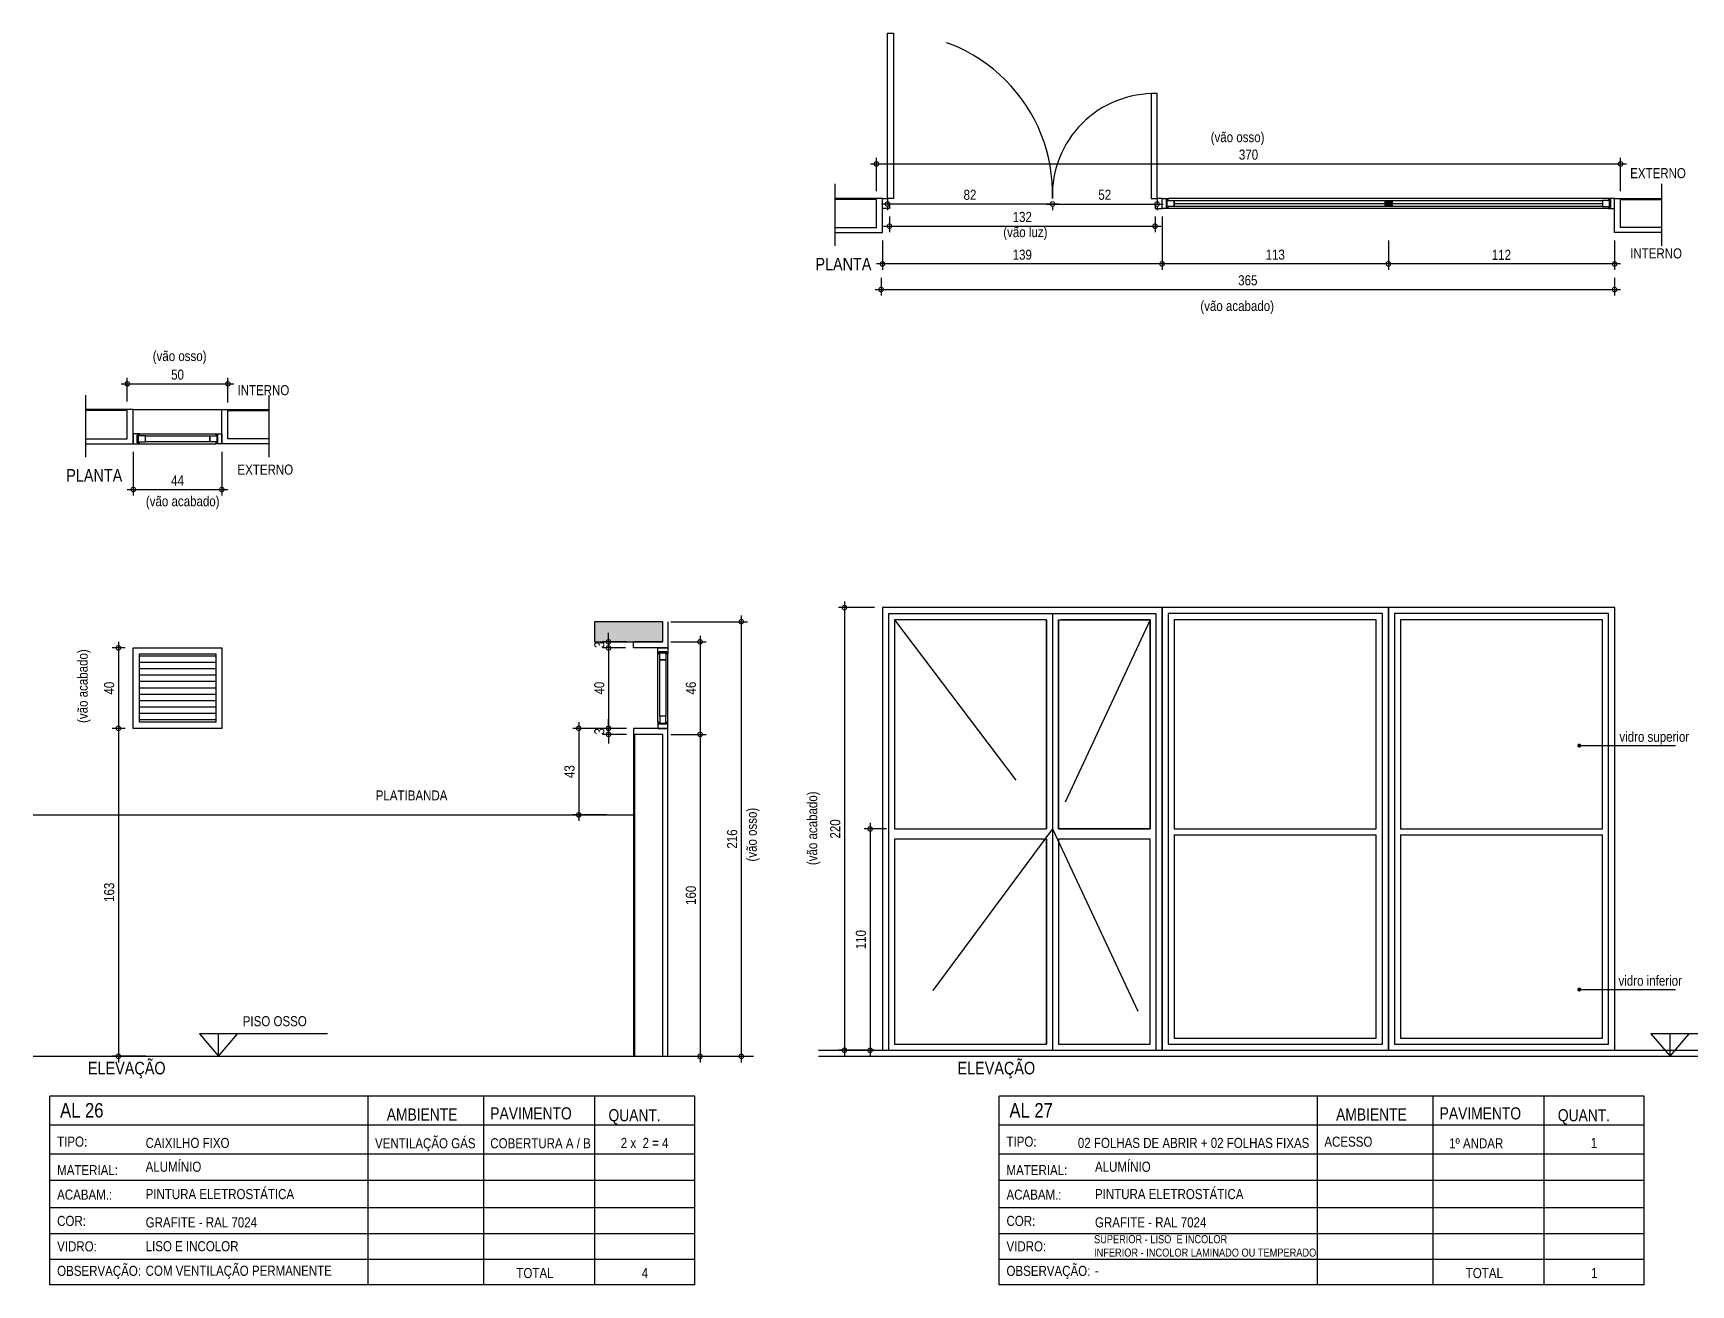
# Model space of a CAD drawing. Header units: metres. Extents: x -0.2 to 51.6, y -20.8 to 5.5.
# Drawn here: x 9.01 to 17.25, y -13.7 to -7.48 of the extents above; entities that cross this region are included whole.
import ezdxf

# ---------------------------------------------------------------- set-up
doc = ezdxf.new("R2010")
doc.units = ezdxf.units.M
doc.linetypes.add('DASHEDX2', pattern=[1.5, 1, -0.5])
for name, color, linetype in [('ARQ-ALV ACAB', 4, 'Continuous'), ('ARQ-ALV OSSO', 5, 'Continuous'), ('ARQ-AUX', 7, 'Continuous'), ('ARQ-AUX1', 1, 'Continuous'), ('ARQ-AUX2', 2, 'Continuous'), ('ARQ-CAX', 1, 'Continuous'), ('ARQ-CAX @ 1', 1, 'Continuous'), ('ARQ-DIM', 2, 'Continuous'), ('ARQ-ENCH', 1, 'Continuous'), ('ARQ-PRJ', 7, 'DASHEDX2'), ('ARQ-SIM', 1, 'Continuous'), ('ARQ-TXT', 2, 'Continuous'), ('ARQ-TXT01', 2, 'Continuous'), ('ES-CORTE', 2, 'Continuous')]:
    doc.layers.add(name, color=color, linetype=linetype)
doc.styles.add('Adesa', font='ARIALN.TTF')
doc.styles.add('ROMANS', font='romans', dxfattribs={"height": 0.2})
doc.dimstyles.new('1-25ARQ', dxfattribs={"dimscale": 0.25, "dimtxt": 0.2, "dimasz": 0.08, "dimexe": 0.16, "dimexo": 0.1, "dimgap": 0.1, "dimtad": 1, "dimzin": 4, "dimdsep": 46, "dimtxsty": 'ROMANS', "dimblk": 'DOT', "dimcen": 0.1, "dimclrd": 1, "dimclre": 1, "dimclrt": 3, "dimadec": 0, "dimazin": 0, "dimtfac": 1, "dimtix": 1, "dimtmove": 2, "dimatfit": 3, "dimldrblk": 'DOT', "dimfxl": 1, "dimtolj": 1, "dimtzin": 4, "dimlwd": -1, "dimlwe": -1, "dimarcsym": 0})
doc.dimstyles.new('ADESA 1-0025', dxfattribs={"dimtxt": 0.05, "dimasz": 0.045, "dimexe": 0.03, "dimexo": 0.04, "dimgap": 0.02, "dimtad": 1, "dimtoh": 1, "dimdec": 0, "dimlfac": 100, "dimzin": 4, "dimtxsty": 'Adesa', "dimblk": 'DOTSMALL', "dimcen": 1, "dimdle": 0.03, "dimclrd": 1, "dimclre": 1, "dimclrt": 256, "dimazin": 1, "dimtm": 1e-09, "dimtfac": 1, "dimtdec": 0, "dimtix": 1, "dimtmove": 2, "dimatfit": 0, "dimldrblk": 'DOTSMALL', "dimfxl": 0.8, "dimtvp": 2, "dimtolj": 1, "dimtzin": 0, "dimarcsym": 0})

# ---------------------------------------------------------------- blocks, each defined once
blk = doc.blocks.new('_DotSmall')
at = {"color": 0, "linetype": 'ByBlock', "const_width": 0.5}
blk.add_lwpolyline([(-0.0625, 0, 1), (0.0625, 0, 1)], format="xyb", close=True, dxfattribs=at)
blk = doc.blocks.new('*D429')
at = {"layer": 'ARQ-DIM', "color": 1, "lineweight": -2, "transparency": 16777216}
for p, q in [((13.255, -11.4337), (13.1436, -11.4337)), ((13.1736, -11.4037), (13.1736, -12.5636)), ((13.195, -12.5336), (13.1436, -12.5336))]:
    blk.add_line(p, q, dxfattribs=at)
at = {"layer": 'Defpoints', "color": 0, "transparency": 16777216}
for p in [(13.295, -11.4337), (13.1736, -12.5336), (13.235, -12.5336)]:
    blk.add_point(p, dxfattribs=at)
at = {"layer": 'ARQ-DIM', "color": 1, "lineweight": -2, "transparency": 16777216, "xscale": 0.045, "yscale": 0.045, "zscale": 0.045}
for p, rotation in [((13.1736, -11.4337), 90), ((13.1736, -12.5336), 270)]:
    blk.add_blockref('_DotSmall', p, dxfattribs=dict(at, rotation=rotation))
at = {"layer": 'ARQ-DIM', "transparency": 16777216, "insert": (13.1281, -11.9837), "char_height": 0.05, "attachment_point": 5, "rotation": 90, "style": 'Adesa'}
blk.add_mtext('\\A1;110', dxfattribs=at)
blk = doc.blocks.new('*D430')
at = {"layer": 'ARQ-DIM', "color": 1, "lineweight": -2, "transparency": 16777216}
for p, q in [((13.195, -10.3336), (13.016, -10.3336)), ((13.046, -10.3036), (13.046, -12.5636)), ((13.195, -12.5336), (13.016, -12.5336))]:
    blk.add_line(p, q, dxfattribs=at)
at = {"layer": 'Defpoints', "color": 0, "transparency": 16777216}
for p in [(13.235, -10.3336), (13.046, -12.5336), (13.235, -12.5336)]:
    blk.add_point(p, dxfattribs=at)
at = {"layer": 'ARQ-DIM', "color": 1, "lineweight": -2, "transparency": 16777216, "xscale": 0.045, "yscale": 0.045, "zscale": 0.045}
for p, rotation in [((13.046, -10.3336), 90), ((13.046, -12.5336), 270)]:
    blk.add_blockref('_DotSmall', p, dxfattribs=dict(at, rotation=rotation))
at = {"layer": 'ARQ-DIM', "transparency": 16777216, "insert": (13.0005, -11.4336), "char_height": 0.05, "attachment_point": 5, "rotation": 90, "style": 'Adesa'}
blk.add_mtext('\\A1;220', dxfattribs=at)
blk = doc.blocks.new('_Dot')
at = {"color": 0, "linetype": 'ByBlock', "lineweight": -2}
blk.add_line((-0.5, 0), (-1, 0), dxfattribs=at)
at = {"color": 0, "linetype": 'ByBlock', "const_width": 0.5}
blk.add_lwpolyline([(-0.25, 0, 1), (0.25, 0, 1)], format="xyb", close=True, dxfattribs=at)
blk = doc.blocks.new('*D437')
at = {"layer": 'ARQ-DIM', "color": 1, "lineweight": -2, "transparency": 16777216}
for p, q in [((15.75, -8.5095), (15.75, -8.6554)), ((16.8742, -8.5095), (16.8742, -8.6554)), ((16.9042, -8.6254), (15.72, -8.6254))]:
    blk.add_line(p, q, dxfattribs=at)
at = {"layer": 'Defpoints', "color": 0, "transparency": 16777216}
for p in [(15.75, -8.4695), (16.8742, -8.4695), (15.75, -8.6254)]:
    blk.add_point(p, dxfattribs=at)
at = {"layer": 'ARQ-DIM', "color": 1, "lineweight": -2, "transparency": 16777216, "xscale": 0.045, "yscale": 0.045, "zscale": 0.045, "rotation": 180}
blk.add_blockref('_DotSmall', (15.75, -8.6254), dxfattribs=at)
at = {"layer": 'ARQ-DIM', "color": 1, "lineweight": -2, "transparency": 16777216, "xscale": 0.045, "yscale": 0.045, "zscale": 0.045}
blk.add_blockref('_DotSmall', (16.8742, -8.6254), dxfattribs=at)
at = {"layer": 'ARQ-DIM', "transparency": 16777216, "insert": (16.3121, -8.5803), "char_height": 0.05, "attachment_point": 5, "style": 'Adesa'}
blk.add_mtext('\\A1;112', dxfattribs=at)
blk = doc.blocks.new('*D438')
at = {"layer": 'ARQ-DIM', "color": 1, "lineweight": -2, "transparency": 16777216}
for p, q in [((14.625, -8.3895), (14.625, -8.6554)), ((15.75, -8.5095), (15.75, -8.6554)), ((15.78, -8.6254), (14.595, -8.6254))]:
    blk.add_line(p, q, dxfattribs=at)
at = {"layer": 'Defpoints', "color": 0, "transparency": 16777216}
for p in [(14.625, -8.3495), (15.75, -8.4695), (14.625, -8.6254)]:
    blk.add_point(p, dxfattribs=at)
at = {"layer": 'ARQ-DIM', "color": 1, "lineweight": -2, "transparency": 16777216, "xscale": 0.045, "yscale": 0.045, "zscale": 0.045, "rotation": 180}
blk.add_blockref('_DotSmall', (14.625, -8.6254), dxfattribs=at)
at = {"layer": 'ARQ-DIM', "color": 1, "lineweight": -2, "transparency": 16777216, "xscale": 0.045, "yscale": 0.045, "zscale": 0.045}
blk.add_blockref('_DotSmall', (15.75, -8.6254), dxfattribs=at)
at = {"layer": 'ARQ-DIM', "transparency": 16777216, "insert": (15.1875, -8.5798), "char_height": 0.05, "attachment_point": 5, "style": 'Adesa'}
blk.add_mtext('\\A1;113', dxfattribs=at)
blk = doc.blocks.new('*D439')
at = {"layer": 'ARQ-DIM', "color": 1, "lineweight": -2, "transparency": 16777216}
for p, q in [((14.625, -8.3895), (14.625, -8.6554)), ((13.235, -8.5095), (13.235, -8.6554)), ((14.655, -8.6254), (13.205, -8.6254))]:
    blk.add_line(p, q, dxfattribs=at)
at = {"layer": 'Defpoints', "color": 0, "transparency": 16777216}
for p in [(14.625, -8.3495), (13.235, -8.4695), (13.235, -8.6254)]:
    blk.add_point(p, dxfattribs=at)
at = {"layer": 'ARQ-DIM', "color": 1, "lineweight": -2, "transparency": 16777216, "xscale": 0.045, "yscale": 0.045, "zscale": 0.045, "rotation": 180}
blk.add_blockref('_DotSmall', (13.235, -8.6254), dxfattribs=at)
at = {"layer": 'ARQ-DIM', "color": 1, "lineweight": -2, "transparency": 16777216, "xscale": 0.045, "yscale": 0.045, "zscale": 0.045}
blk.add_blockref('_DotSmall', (14.625, -8.6254), dxfattribs=at)
at = {"layer": 'ARQ-DIM', "transparency": 16777216, "insert": (13.93, -8.5798), "char_height": 0.05, "attachment_point": 5, "style": 'Adesa'}
blk.add_mtext('\\A1;139', dxfattribs=at)
blk = doc.blocks.new('*D440')
at = {"layer": 'ARQ-DIM', "color": 1, "lineweight": -2, "transparency": 16777216}
for p, q in [((13.2283, -8.6954), (13.2283, -8.7828)), ((16.8742, -8.6954), (16.8742, -8.7828)), ((13.1983, -8.7528), (16.9042, -8.7528))]:
    blk.add_line(p, q, dxfattribs=at)
at = {"layer": 'Defpoints', "color": 0, "transparency": 16777216}
for p in [(13.2283, -8.6554), (16.8742, -8.6554), (16.8742, -8.7528)]:
    blk.add_point(p, dxfattribs=at)
at = {"layer": 'ARQ-DIM', "color": 1, "lineweight": -2, "transparency": 16777216, "xscale": 0.045, "yscale": 0.045, "zscale": 0.045, "rotation": 180}
blk.add_blockref('_DotSmall', (13.2283, -8.7528), dxfattribs=at)
at = {"layer": 'ARQ-DIM', "color": 1, "lineweight": -2, "transparency": 16777216, "xscale": 0.045, "yscale": 0.045, "zscale": 0.045}
blk.add_blockref('_DotSmall', (16.8742, -8.7528), dxfattribs=at)
at = {"layer": 'ARQ-DIM', "transparency": 16777216, "insert": (15.0512, -8.7072), "char_height": 0.05, "attachment_point": 5, "style": 'Adesa'}
blk.add_mtext('\\A1;365', dxfattribs=at)
blk = doc.blocks.new('*D441')
at = {"layer": 'ARQ-DIM', "color": 1, "lineweight": -2, "transparency": 16777216}
for p, q in [((13.27, -8.3895), (13.27, -8.4678)), ((14.59, -8.3895), (14.59, -8.4678)), ((13.24, -8.4378), (14.62, -8.4378))]:
    blk.add_line(p, q, dxfattribs=at)
at = {"layer": 'Defpoints', "color": 0, "transparency": 16777216}
for p in [(13.27, -8.3495), (14.59, -8.3495), (14.59, -8.4378)]:
    blk.add_point(p, dxfattribs=at)
at = {"layer": 'ARQ-DIM', "color": 1, "lineweight": -2, "transparency": 16777216, "xscale": 0.045, "yscale": 0.045, "zscale": 0.045, "rotation": 180}
blk.add_blockref('_DotSmall', (13.27, -8.4378), dxfattribs=at)
at = {"layer": 'ARQ-DIM', "color": 1, "lineweight": -2, "transparency": 16777216, "xscale": 0.045, "yscale": 0.045, "zscale": 0.045}
blk.add_blockref('_DotSmall', (14.59, -8.4378), dxfattribs=at)
at = {"layer": 'ARQ-DIM', "transparency": 16777216, "insert": (13.93, -8.3923), "char_height": 0.05, "attachment_point": 5, "style": 'Adesa'}
blk.add_mtext('\\A1;132', dxfattribs=at)
blk = doc.blocks.new('*D442')
at = {"layer": 'ARQ-DIM', "color": 1, "lineweight": -2, "transparency": 16777216}
for p, q in [((13.175, -8.1281), (16.9342, -8.1281)), ((13.205, -8.2645), (13.205, -8.0981)), ((16.9042, -8.2645), (16.9042, -8.0981))]:
    blk.add_line(p, q, dxfattribs=at)
at = {"layer": 'Defpoints', "color": 0, "transparency": 16777216}
for p in [(16.9042, -8.1281), (13.205, -8.3045), (16.9042, -8.3045)]:
    blk.add_point(p, dxfattribs=at)
at = {"layer": 'ARQ-DIM', "color": 1, "lineweight": -2, "transparency": 16777216, "xscale": 0.045, "yscale": 0.045, "zscale": 0.045, "rotation": 180}
blk.add_blockref('_DotSmall', (13.205, -8.1281), dxfattribs=at)
at = {"layer": 'ARQ-DIM', "color": 1, "lineweight": -2, "transparency": 16777216, "xscale": 0.045, "yscale": 0.045, "zscale": 0.045}
blk.add_blockref('_DotSmall', (16.9042, -8.1281), dxfattribs=at)
at = {"layer": 'ARQ-DIM', "transparency": 16777216, "insert": (15.0546, -8.0826), "char_height": 0.05, "attachment_point": 5, "style": 'Adesa'}
blk.add_mtext('\\A1;370', dxfattribs=at)
blk = doc.blocks.new('PL P ACESSO')
for points in [[(-1.39, 0), (-1.365, 0), (-1.365, 0.03), (-1.355, 0.03), (-1.355, 0.05), (-1.39, 0.05), (-1.39, 0)], [(-1.365, 0), (-1.365, -0.5203), (-1.335, -0.5203), (-1.335, 0)], [(0, 0), (-0.025, 0), (-0.025, 0.03), (-0.035, 0.03), (-0.035, 0.05), (0, 0.05), (0, 0)], [(-0.025, 0), (-0.0249, -0.8204), (-0.0549, -0.8204), (-0.055, 0)]]:
    blk.add_lwpolyline(points, close=True)
at = {"layer": 'ARQ-PRJ'}
for centre, radius, start, end in [((-1.35, -0.0153), 0.5052, 268.29396, 1.7354), ((-0.0487, -0.0242), 0.7967, 178.2646, 271.70604)]:
    blk.add_arc(centre, radius, start, end, dxfattribs=at)
blk = doc.blocks.new('*U517')
at = {"color": 0, "linetype": 'ByBlock', "ltscale": 0.5}
for points in [[(0.02, -0.045), (0.02, -0.045), (0.02, -0.045), (0.02, -0.045), (0.02, -0.045), (0.02, -0.045), (0.02, -0.045), (0.02, -0.045), (0.02, -0.045), (0.03, -0.045), (0.03, -0.05), (0, -0.05), (0, 0), (0.03, 0), (0.03, -0.005), (0.02, -0.005), (0.02, -0.045)], [(2.2292, -0.045), (2.2292, -0.045), (2.2292, -0.045), (2.2292, -0.045), (2.2292, -0.045), (2.2292, -0.045), (2.2292, -0.045), (2.2292, -0.045), (2.2292, -0.045), (2.2192, -0.045), (2.2192, -0.05), (2.2492, -0.05), (2.2492, 0), (2.2192, 0), (2.2192, -0.005), (2.2292, -0.005), (2.2292, -0.045)], [(0.025, -0.01), (0.06, -0.01), (0.06, -0.04), (0.025, -0.04)], [(2.2242, -0.01), (2.1892, -0.01), (2.1892, -0.04), (2.2242, -0.04)]]:
    blk.add_lwpolyline(points, close=True, dxfattribs=at)
at = {"color": 8, "linetype": 'ByBlock', "ltscale": 0.5}
for points in [[(2.2192, 0), (0.03, 0)], [(2.2192, -0.05), (0.03, -0.05)]]:
    blk.add_lwpolyline(points, dxfattribs=at)
at = {"color": 7, "linetype": 'ByBlock', "ltscale": 0.5}
blk.add_lwpolyline([(2.1892, -0.01), (2.1892, -0.04), (0.06, -0.04), (0.06, -0.01)], close=True, dxfattribs=at)
blk.add_lwpolyline([(0.06, -0.025), (2.1892, -0.025)], dxfattribs=at)
blk = doc.blocks.new('*D518')
at = {"layer": 'ARQ-DIM', "color": 1, "lineweight": -2, "transparency": 16777216}
for p, q in [((14.11, -8.3277), (13.23, -8.3277)), ((13.26, -8.3395), (13.26, -8.3577)), ((14.08, -8.3395), (14.08, -8.3577))]:
    blk.add_line(p, q, dxfattribs=at)
at = {"layer": 'Defpoints', "color": 0, "transparency": 16777216}
for p in [(13.26, -8.2995), (14.08, -8.2995), (13.26, -8.3277)]:
    blk.add_point(p, dxfattribs=at)
at = {"layer": 'ARQ-DIM', "color": 1, "lineweight": -2, "transparency": 16777216, "xscale": 0.045, "yscale": 0.045, "zscale": 0.045, "rotation": 180}
blk.add_blockref('_DotSmall', (13.26, -8.3277), dxfattribs=at)
at = {"layer": 'ARQ-DIM', "color": 1, "lineweight": -2, "transparency": 16777216, "xscale": 0.045, "yscale": 0.045, "zscale": 0.045}
blk.add_blockref('_DotSmall', (14.08, -8.3277), dxfattribs=at)
at = {"layer": 'ARQ-DIM', "transparency": 16777216, "insert": (13.67, -8.2821), "char_height": 0.05, "attachment_point": 5, "style": 'Adesa'}
blk.add_mtext('\\A1;82', dxfattribs=at)
blk = doc.blocks.new('*D519')
at = {"layer": 'ARQ-DIM', "color": 1, "lineweight": -2, "transparency": 16777216}
for p, q in [((14.05, -8.3277), (14.63, -8.3277)), ((14.08, -8.3395), (14.08, -8.3577)), ((14.6, -8.3395), (14.6, -8.3577))]:
    blk.add_line(p, q, dxfattribs=at)
at = {"layer": 'Defpoints', "color": 0, "transparency": 16777216}
for p in [(14.08, -8.2995), (14.6, -8.2995), (14.6, -8.3277)]:
    blk.add_point(p, dxfattribs=at)
at = {"layer": 'ARQ-DIM', "color": 1, "lineweight": -2, "transparency": 16777216, "xscale": 0.045, "yscale": 0.045, "zscale": 0.045, "rotation": 180}
blk.add_blockref('_DotSmall', (14.08, -8.3277), dxfattribs=at)
at = {"layer": 'ARQ-DIM', "color": 1, "lineweight": -2, "transparency": 16777216, "xscale": 0.045, "yscale": 0.045, "zscale": 0.045}
blk.add_blockref('_DotSmall', (14.6, -8.3277), dxfattribs=at)
at = {"layer": 'ARQ-DIM', "transparency": 16777216, "insert": (14.34, -8.2821), "char_height": 0.05, "attachment_point": 5, "style": 'Adesa'}
blk.add_mtext('\\A1;52', dxfattribs=at)
blk = doc.blocks.new('*U521')
at = {"layer": 'ARQ-CAX'}
for points in [[(1.125, 0.045), (0, 0.045), (0, -2.155), (1.125, -2.155)], [(1.095, 0.015), (0.03, 0.015), (0.03, -2.125), (1.095, -2.125)]]:
    blk.add_lwpolyline(points, close=True, dxfattribs=at)
for points in [[(1.065, -1.055), (1.065, -0.015), (0.06, -0.015), (0.06, -1.055)], [(0.06, -1.055), (1.065, -1.055)], [(0.06, -1.085), (0.06, -2.095), (1.065, -2.095), (1.065, -1.085)], [(0.06, -1.085), (1.065, -1.085)]]:
    blk.add_lwpolyline(points, dxfattribs=at)
blk = doc.blocks.new('*D564')
at = {"layer": 'ARQ-DIM', "color": 1, "lineweight": -2, "transparency": 16777216}
for p, q in [((9.5108, -9.5595), (9.5108, -9.7767)), ((9.9508, -9.5595), (9.9508, -9.7767)), ((9.4808, -9.7467), (9.9808, -9.7467))]:
    blk.add_line(p, q, dxfattribs=at)
at = {"layer": 'Defpoints', "color": 0, "transparency": 16777216}
for p in [(9.5108, -9.5195), (9.9508, -9.5195), (9.9508, -9.7467)]:
    blk.add_point(p, dxfattribs=at)
at = {"layer": 'ARQ-DIM', "color": 1, "lineweight": -2, "transparency": 16777216, "xscale": 0.045, "yscale": 0.045, "zscale": 0.045, "rotation": 180}
blk.add_blockref('_DotSmall', (9.5108, -9.7467), dxfattribs=at)
at = {"layer": 'ARQ-DIM', "color": 1, "lineweight": -2, "transparency": 16777216, "xscale": 0.045, "yscale": 0.045, "zscale": 0.045}
blk.add_blockref('_DotSmall', (9.9508, -9.7467), dxfattribs=at)
at = {"layer": 'ARQ-DIM', "transparency": 16777216, "insert": (9.7308, -9.7017), "char_height": 0.05, "attachment_point": 5, "style": 'Adesa'}
blk.add_mtext('\\A1;44', dxfattribs=at)
blk = doc.blocks.new('*D556')
at = {"layer": 'ARQ-DIM', "color": 1, "lineweight": -2, "transparency": 16777216}
for p, q in [((9.4708, -10.5337), (9.4065, -10.5337)), ((9.4365, -10.5037), (9.4365, -10.9637)), ((9.4708, -10.9337), (9.4065, -10.9337))]:
    blk.add_line(p, q, dxfattribs=at)
at = {"layer": 'Defpoints', "color": 0, "transparency": 16777216}
for p in [(9.5108, -10.5337), (9.4365, -10.9337), (9.5108, -10.9337)]:
    blk.add_point(p, dxfattribs=at)
at = {"layer": 'ARQ-DIM', "color": 1, "lineweight": -2, "transparency": 16777216, "xscale": 0.045, "yscale": 0.045, "zscale": 0.045}
for p, rotation in [((9.4365, -10.5337), 90), ((9.4365, -10.9337), 270)]:
    blk.add_blockref('_DotSmall', p, dxfattribs=dict(at, rotation=rotation))
at = {"layer": 'ARQ-DIM', "transparency": 16777216, "insert": (9.391, -10.7337), "char_height": 0.05, "attachment_point": 5, "rotation": 90, "style": 'Adesa'}
blk.add_mtext('\\A1;40', dxfattribs=at)
blk = doc.blocks.new('*D565')
at = {"layer": 'ARQ-DIM', "color": 1, "lineweight": -2, "transparency": 16777216}
for p, q in [((9.4508, -9.2216), (10.0108, -9.2216)), ((9.4808, -9.3095), (9.4808, -9.1916)), ((9.9808, -9.3145), (9.9808, -9.1916))]:
    blk.add_line(p, q, dxfattribs=at)
at = {"layer": 'Defpoints', "color": 0, "transparency": 16777216}
for p in [(9.9808, -9.2216), (9.4808, -9.3495), (9.9808, -9.3545)]:
    blk.add_point(p, dxfattribs=at)
at = {"layer": 'ARQ-DIM', "color": 1, "lineweight": -2, "transparency": 16777216, "xscale": 0.045, "yscale": 0.045, "zscale": 0.045, "rotation": 180}
blk.add_blockref('_DotSmall', (9.4808, -9.2216), dxfattribs=at)
at = {"layer": 'ARQ-DIM', "color": 1, "lineweight": -2, "transparency": 16777216, "xscale": 0.045, "yscale": 0.045, "zscale": 0.045}
blk.add_blockref('_DotSmall', (9.9808, -9.2216), dxfattribs=at)
at = {"layer": 'ARQ-DIM', "transparency": 16777216, "insert": (9.7308, -9.1761), "char_height": 0.05, "attachment_point": 5, "style": 'Adesa'}
blk.add_mtext('\\A1;50', dxfattribs=at)
blk = doc.blocks.new('*D557')
at = {"layer": 'ARQ-DIM', "color": 1, "lineweight": -2, "transparency": 16777216}
for p, q in [((9.4708, -10.9337), (9.4065, -10.9337)), ((9.4365, -10.9037), (9.4365, -12.5936)), ((9.5725, -12.5636), (9.4065, -12.5636))]:
    blk.add_line(p, q, dxfattribs=at)
at = {"layer": 'Defpoints', "color": 0, "transparency": 16777216}
for p in [(9.5108, -10.9337), (9.4365, -12.5636), (9.6125, -12.5636)]:
    blk.add_point(p, dxfattribs=at)
at = {"layer": 'ARQ-DIM', "color": 1, "lineweight": -2, "transparency": 16777216, "xscale": 0.045, "yscale": 0.045, "zscale": 0.045}
for p, rotation in [((9.4365, -10.9337), 90), ((9.4365, -12.5636), 270)]:
    blk.add_blockref('_DotSmall', p, dxfattribs=dict(at, rotation=rotation))
at = {"layer": 'ARQ-DIM', "transparency": 16777216, "insert": (9.391, -11.7487), "char_height": 0.05, "attachment_point": 5, "rotation": 90, "style": 'Adesa'}
blk.add_mtext('\\A1;163', dxfattribs=at)
blk = doc.blocks.new('*D558')
at = {"layer": 'ARQ-DIM', "color": 1, "lineweight": -2, "transparency": 16777216}
for p, q in [((12.3285, -10.9336), (12.3285, -12.5936)), ((12.1828, -10.9636), (12.3585, -10.9636)), ((12.1828, -12.5636), (12.3585, -12.5636))]:
    blk.add_line(p, q, dxfattribs=at)
at = {"layer": 'Defpoints', "color": 0, "transparency": 16777216}
for p in [(12.1428, -10.9636), (12.1428, -12.5636), (12.3285, -12.5636)]:
    blk.add_point(p, dxfattribs=at)
at = {"layer": 'ARQ-DIM', "color": 1, "lineweight": -2, "transparency": 16777216, "xscale": 0.045, "yscale": 0.045, "zscale": 0.045}
for p, rotation in [((12.3285, -10.9636), 90), ((12.3285, -12.5636), 270)]:
    blk.add_blockref('_DotSmall', p, dxfattribs=dict(at, rotation=rotation))
at = {"layer": 'ARQ-DIM', "transparency": 16777216, "insert": (12.2829, -11.7636), "char_height": 0.05, "attachment_point": 5, "rotation": 90, "style": 'Adesa'}
blk.add_mtext('\\A1;160', dxfattribs=at)
blk = doc.blocks.new('*D559')
at = {"layer": 'ARQ-DIM', "color": 1, "lineweight": -2, "transparency": 16777216}
for p, q in [((12.1828, -10.5036), (12.3585, -10.5036)), ((12.3285, -10.4736), (12.3285, -10.9936)), ((12.1828, -10.9636), (12.3585, -10.9636))]:
    blk.add_line(p, q, dxfattribs=at)
at = {"layer": 'Defpoints', "color": 0, "transparency": 16777216}
for p in [(12.1428, -10.5036), (12.1428, -10.9636), (12.3285, -10.9636)]:
    blk.add_point(p, dxfattribs=at)
at = {"layer": 'ARQ-DIM', "color": 1, "lineweight": -2, "transparency": 16777216, "xscale": 0.045, "yscale": 0.045, "zscale": 0.045}
for p, rotation in [((12.3285, -10.5036), 90), ((12.3285, -10.9636), 270)]:
    blk.add_blockref('_DotSmall', p, dxfattribs=dict(at, rotation=rotation))
at = {"layer": 'ARQ-DIM', "transparency": 16777216, "insert": (12.2829, -10.7336), "char_height": 0.05, "attachment_point": 5, "rotation": 90, "style": 'Adesa'}
blk.add_mtext('\\A1;46', dxfattribs=at)
blk = doc.blocks.new('*D560')
at = {"layer": 'ARQ-DIM', "color": 1, "lineweight": -2, "transparency": 16777216}
for p, q in [((12.5333, -10.3736), (12.5333, -12.5936)), ((12.1828, -10.4036), (12.5633, -10.4036)), ((12.4246, -12.5636), (12.5633, -12.5636))]:
    blk.add_line(p, q, dxfattribs=at)
at = {"layer": 'Defpoints', "color": 0, "transparency": 16777216}
for p in [(12.1428, -10.4036), (12.3846, -12.5636), (12.5333, -12.5636)]:
    blk.add_point(p, dxfattribs=at)
at = {"layer": 'ARQ-DIM', "color": 1, "lineweight": -2, "transparency": 16777216, "xscale": 0.045, "yscale": 0.045, "zscale": 0.045}
for p, rotation in [((12.5333, -10.4036), 90), ((12.5333, -12.5636), 270)]:
    blk.add_blockref('_DotSmall', p, dxfattribs=dict(at, rotation=rotation))
at = {"layer": 'ARQ-DIM', "transparency": 16777216, "insert": (12.4878, -11.4836), "char_height": 0.05, "attachment_point": 5, "rotation": 90, "style": 'Adesa'}
blk.add_mtext('\\A1;216', dxfattribs=at)
blk = doc.blocks.new('*D561')
at = {"layer": 'ARQ-DIM', "color": 1, "lineweight": -2, "transparency": 16777216}
for p, q in [((11.9571, -10.5336), (11.8432, -10.5336)), ((11.8732, -10.5036), (11.8732, -10.9637)), ((11.9571, -10.9337), (11.8432, -10.9337))]:
    blk.add_line(p, q, dxfattribs=at)
at = {"layer": 'Defpoints', "color": 0, "transparency": 16777216}
for p in [(11.9971, -10.5336), (11.8732, -10.9337), (11.9971, -10.9337)]:
    blk.add_point(p, dxfattribs=at)
at = {"layer": 'ARQ-DIM', "color": 1, "lineweight": -2, "transparency": 16777216, "xscale": 0.045, "yscale": 0.045, "zscale": 0.045}
for p, rotation in [((11.8732, -10.5336), 90), ((11.8732, -10.9337), 270)]:
    blk.add_blockref('_DotSmall', p, dxfattribs=dict(at, rotation=rotation))
at = {"layer": 'ARQ-DIM', "transparency": 16777216, "insert": (11.8277, -10.7337), "char_height": 0.05, "attachment_point": 5, "rotation": 90, "style": 'Adesa'}
blk.add_mtext('\\A1;40', dxfattribs=at)
blk = doc.blocks.new('*D562')
at = {"layer": 'ARQ-DIM', "color": 1, "lineweight": -2, "transparency": 16777216}
for p, q in [((11.8732, -10.5036), (11.8732, -10.4586)), ((11.9621, -10.5036), (11.8432, -10.5036)), ((11.9571, -10.5337), (11.8432, -10.5337)), ((11.8732, -10.5036), (11.8732, -10.5337)), ((11.8732, -10.5337), (11.8732, -10.5787))]:
    blk.add_line(p, q, dxfattribs=at)
at = {"layer": 'Defpoints', "color": 0, "transparency": 16777216}
for p in [(11.8732, -10.5337), (11.9971, -10.5337), (12.0021, -10.5036)]:
    blk.add_point(p, dxfattribs=at)
at = {"layer": 'ARQ-DIM', "color": 1, "lineweight": -2, "transparency": 16777216, "xscale": 0.045, "yscale": 0.045, "zscale": 0.045}
for p, rotation in [((11.8732, -10.5036), 270), ((11.8732, -10.5337), 90)]:
    blk.add_blockref('_DotSmall', p, dxfattribs=dict(at, rotation=rotation))
at = {"layer": 'ARQ-DIM', "transparency": 16777216, "insert": (11.8277, -10.5187), "char_height": 0.05, "attachment_point": 5, "rotation": 90, "style": 'Adesa'}
blk.add_mtext('\\A1;3', dxfattribs=at)
blk = doc.blocks.new('*D563')
at = {"layer": 'ARQ-DIM', "color": 1, "lineweight": -2, "transparency": 16777216}
for p, q in [((11.9621, -10.9337), (11.8432, -10.9337)), ((11.8732, -10.9337), (11.8732, -10.8887)), ((11.8732, -10.9637), (11.8732, -10.9337)), ((11.9621, -10.9637), (11.8432, -10.9637)), ((11.8732, -10.9637), (11.8732, -11.0087))]:
    blk.add_line(p, q, dxfattribs=at)
at = {"layer": 'Defpoints', "color": 0, "transparency": 16777216}
for p in [(11.8732, -10.9337), (12.0021, -10.9337), (12.0021, -10.9637)]:
    blk.add_point(p, dxfattribs=at)
at = {"layer": 'ARQ-DIM', "color": 1, "lineweight": -2, "transparency": 16777216, "xscale": 0.045, "yscale": 0.045, "zscale": 0.045}
for p, rotation in [((11.8732, -10.9337), 270), ((11.8732, -10.9637), 90)]:
    blk.add_blockref('_DotSmall', p, dxfattribs=dict(at, rotation=rotation))
at = {"layer": 'ARQ-DIM', "transparency": 16777216, "insert": (11.8277, -10.9487), "char_height": 0.05, "attachment_point": 5, "rotation": 90, "style": 'Adesa'}
blk.add_mtext('\\A1;3', dxfattribs=at)
blk = doc.blocks.new('*U555')
at = {"color": 0, "linetype": 'ByBlock', "ltscale": 0.5}
for points in [[(0.02, -0.045), (0.02, -0.045), (0.02, -0.045), (0.02, -0.045), (0.02, -0.045), (0.02, -0.045), (0.02, -0.045), (0.02, -0.045), (0.02, -0.045), (0.03, -0.045), (0.03, -0.05), (0, -0.05), (0, 0), (0.03, 0), (0.03, -0.005), (0.02, -0.005), (0.02, -0.045)], [(0.42, -0.045), (0.42, -0.045), (0.42, -0.045), (0.42, -0.045), (0.42, -0.045), (0.42, -0.045), (0.42, -0.045), (0.42, -0.045), (0.42, -0.045), (0.41, -0.045), (0.41, -0.05), (0.44, -0.05), (0.44, 0), (0.41, 0), (0.41, -0.005), (0.42, -0.005), (0.42, -0.045)], [(0.025, -0.01), (0.06, -0.01), (0.06, -0.04), (0.025, -0.04)], [(0.415, -0.01), (0.38, -0.01), (0.38, -0.04), (0.415, -0.04)]]:
    blk.add_lwpolyline(points, close=True, dxfattribs=at)
at = {"color": 8, "linetype": 'ByBlock', "ltscale": 0.5}
for points in [[(0.41, 0), (0.03, 0)], [(0.41, -0.05), (0.03, -0.05)]]:
    blk.add_lwpolyline(points, dxfattribs=at)
at = {"color": 7, "linetype": 'ByBlock', "ltscale": 0.5}
blk.add_lwpolyline([(0.38, -0.01), (0.38, -0.04), (0.06, -0.04), (0.06, -0.01)], close=True, dxfattribs=at)
blk = doc.blocks.new('*U566')
at = {"color": 0, "linetype": 'ByBlock', "ltscale": 0.5}
for points in [[(0.02, -0.045), (0.02, -0.045), (0.02, -0.045), (0.02, -0.045), (0.02, -0.045), (0.02, -0.045), (0.02, -0.045), (0.02, -0.045), (0.02, -0.045), (0.03, -0.045), (0.03, -0.05), (0, -0.05), (0, 0), (0.03, 0), (0.03, -0.005), (0.02, -0.005), (0.02, -0.045)], [(0.38, -0.045), (0.38, -0.045), (0.38, -0.045), (0.38, -0.045), (0.38, -0.045), (0.38, -0.045), (0.38, -0.045), (0.38, -0.045), (0.38, -0.045), (0.37, -0.045), (0.37, -0.05), (0.4, -0.05), (0.4, 0), (0.37, 0), (0.37, -0.005), (0.38, -0.005), (0.38, -0.045)], [(0.025, -0.01), (0.06, -0.01), (0.06, -0.04), (0.025, -0.04)], [(0.375, -0.01), (0.34, -0.01), (0.34, -0.04), (0.375, -0.04)]]:
    blk.add_lwpolyline(points, close=True, dxfattribs=at)
at = {"color": 8, "linetype": 'ByBlock', "ltscale": 0.5}
for points in [[(0.37, 0), (0.03, 0)], [(0.37, -0.05), (0.03, -0.05)]]:
    blk.add_lwpolyline(points, dxfattribs=at)
at = {"color": 7, "linetype": 'ByBlock', "ltscale": 0.5}
blk.add_lwpolyline([(0.34, -0.01), (0.34, -0.04), (0.06, -0.04), (0.06, -0.01)], close=True, dxfattribs=at)
blk = doc.blocks.new('*D567')
at = {"layer": 'ARQ-DIM', "color": 1, "lineweight": -2, "transparency": 16777216}
for p, q in [((11.8627, -10.9337), (11.6951, -10.9337)), ((11.7251, -10.9037), (11.7251, -11.3936)), ((11.8627, -11.3636), (11.6951, -11.3636))]:
    blk.add_line(p, q, dxfattribs=at)
at = {"layer": 'Defpoints', "color": 0, "transparency": 16777216}
for p in [(11.9027, -10.9337), (11.7251, -11.3636), (11.9027, -11.3636)]:
    blk.add_point(p, dxfattribs=at)
at = {"layer": 'ARQ-DIM', "color": 1, "lineweight": -2, "transparency": 16777216, "xscale": 0.045, "yscale": 0.045, "zscale": 0.045}
for p, rotation in [((11.7251, -10.9337), 90), ((11.7251, -11.3636), 270)]:
    blk.add_blockref('_DotSmall', p, dxfattribs=dict(at, rotation=rotation))
at = {"layer": 'ARQ-DIM', "transparency": 16777216, "insert": (11.6795, -11.1487), "char_height": 0.05, "attachment_point": 5, "rotation": 90, "style": 'Adesa'}
blk.add_mtext('\\A1;43', dxfattribs=at)
blk = doc.blocks.new('ALUMINIO')
h = blk.add_hatch(color=8)
h.dxf.hatch_style = 1
h.paths.add_polyline_path([(12.0028, -10.5036), (12.1428, -10.5036), (12.1428, -10.4036), (11.8028, -10.4036), (11.8028, -10.5036)])
at = {"layer": 'ARQ-AUX'}
h = blk.add_hatch(color=255, dxfattribs=at)
h.dxf.hatch_style = 1
h.paths.add_polyline_path([(15.7339, -8.3095), (15.7689, -8.3095), (15.7689, -8.3395), (15.7339, -8.3395)])
h = blk.add_hatch(dxfattribs=at)
h.set_pattern_fill('LINE', color=256, scale=0.01)
h.paths.add_polyline_path([(9.5408, -10.5637), (9.9208, -10.5637), (9.9208, -10.9037), (9.5408, -10.9037)])
at = {"color": 8}
blk.add_line((11.8028, -10.4036), (11.8028, -10.5036), dxfattribs=at)
at = {"layer": 'ARQ-ALV ACAB', "ltscale": 0.05}
blk.add_line((12.9165, -12.5336), (18.4183, -12.5336), dxfattribs=at)
for points in [[(13.0003, -8.4695), (13.235, -8.4695), (13.235, -8.2995), (12.9993, -8.2995)], [(17.1088, -8.4695), (16.8742, -8.4695), (16.8742, -8.2995), (17.1088, -8.2995)], [(9.2762, -9.5195), (9.5108, -9.5195), (9.5108, -9.3495), (9.2751, -9.3495)], [(10.1855, -9.5195), (9.9508, -9.5195), (9.9508, -9.3495), (10.1855, -9.3495)]]:
    blk.add_lwpolyline(points, dxfattribs=at)
at = {"layer": 'ARQ-ALV ACAB'}
for points in [[(12.1678, -10.4036), (12.1678, -10.5336), (11.9978, -10.5336), (11.9978, -10.5036)], [(12.1678, -12.5636), (12.1678, -10.9336), (11.9978, -10.9336), (11.9978, -12.5636)]]:
    blk.add_lwpolyline(points, dxfattribs=at)
at = {"layer": 'ARQ-ALV OSSO', "ltscale": 0.05}
for points in [[(13.0003, -8.4445), (13.205, -8.4445), (13.205, -8.3045), (13.0003, -8.3045)], [(17.1088, -8.4445), (16.9042, -8.4445), (16.9042, -8.3045), (17.1088, -8.3045)], [(9.2762, -9.4945), (9.4808, -9.4945), (9.4808, -9.3545), (9.2762, -9.3545)], [(10.1855, -9.4945), (9.9808, -9.4945), (9.9808, -9.3545), (10.1855, -9.3545)]]:
    blk.add_lwpolyline(points, dxfattribs=at)
at = {"layer": 'ARQ-ALV OSSO'}
for points in [[(12.1428, -10.5036), (12.1428, -10.5036), (12.0028, -10.5036), (12.0028, -10.5036)], [(12.1428, -12.5636), (12.1428, -10.9636), (12.0028, -10.9636), (12.0028, -12.5636)]]:
    blk.add_lwpolyline(points, dxfattribs=at)
at = {"layer": 'ARQ-AUX'}
blk.add_lwpolyline([(9.5108, -9.3495), (9.9508, -9.3495)], dxfattribs=at)
at = {"layer": 'ARQ-AUX1'}
blk.add_lwpolyline([(15.7339, -8.3095), (15.7689, -8.3095), (15.7689, -8.3395), (15.7339, -8.3395)], close=True, dxfattribs=at)
at = {"layer": 'ARQ-AUX2'}
blk.add_lwpolyline([(11.8028, -10.5036), (12.0028, -10.5036), (12.0028, -10.5036), (12.1428, -10.5036), (12.1428, -10.4036), (11.8028, -10.4036)], dxfattribs=at)
at = {"layer": 'ARQ-CAX'}
blk.add_line((14.11, -11.4336), (14.565, -11.4336, 0), dxfattribs=at)
at = {"layer": 'ARQ-CAX', "flags": 128}
for points in [[(14.625, -10.3337), (13.235, -10.3337), (13.235, -12.5336), (14.625, -12.5336), (14.625, -10.3337)], [(14.08, -10.3637), (14.08, -12.5336)], [(14.05, -10.3937), (13.295, -10.3937), (13.295, -11.4336)], [(14.05, -10.3937), (14.05, -11.4336)], [(14.11, -10.3937), (14.11, -11.4336)], [(14.565, -11.4336), (14.565, -10.3937), (14.1234, -10.3937)], [(13.295, -11.4836), (13.295, -12.5036), (14.05, -12.5036)], [(14.05, -11.4836), (14.05, -12.5036)], [(14.11, -12.5036), (14.565, -12.5036), (14.565, -11.4836)], [(14.11, -11.4836), (14.11, -12.5036)]]:
    blk.add_lwpolyline(points, dxfattribs=at)
blk.add_lwpolyline([(14.595, -10.3637), (13.265, -10.3637), (13.265, -12.5336), (14.595, -12.5336)], close=True, dxfattribs=at)
at = {"layer": 'ARQ-CAX', "lineweight": -2}
for points in [[(14.05, -10.3937), (13.295, -10.3937), (13.295, -11.4336), (14.05, -11.4336)], [(14.565, -11.4336), (14.11, -11.4336), (14.11, -10.3937), (14.565, -10.3937)], [(14.05, -11.4836), (13.295, -11.4836), (13.295, -12.5036), (14.05, -12.5036)], [(14.11, -12.5036), (14.565, -12.5036), (14.565, -11.4836), (14.11, -11.4836)]]:
    blk.add_lwpolyline(points, close=True, dxfattribs=at)
at = {"layer": 'ARQ-CAX'}
for points in [[(9.5108, -10.5337), (9.9508, -10.5337), (9.9508, -10.9337), (9.5108, -10.9337)], [(9.5408, -10.5637), (9.9208, -10.5637), (9.9208, -10.9037), (9.5408, -10.9037)]]:
    blk.add_lwpolyline(points, close=True, dxfattribs=at)
at = {"layer": 'ARQ-DIM'}
for points in [[(10.4754, -12.4511), (9.8392, -12.4511), (9.9342, -12.5636), (10.0291, -12.4511), (9.8392, -12.4511), (9.9342, -12.5636), (9.9342, -12.4511)], [(17.6917, -12.4511), (17.0554, -12.4511), (17.1504, -12.5636), (17.2453, -12.4511), (17.0554, -12.4511), (17.1504, -12.5636), (17.1504, -12.4511)]]:
    blk.add_lwpolyline(points, dxfattribs=at)
at = {"layer": 'ARQ-ENCH', "ltscale": 0.01}
for p, q in [((12.9993, -8.5361), (12.9993, -8.227)), ((17.1099, -8.5361), (17.1099, -8.227)), ((9.2751, -9.5861), (9.2751, -9.277)), ((10.1865, -9.5861), (10.1865, -9.277)), ((12.3024, -12.7625), (9.0963, -12.7625)), ((9.0963, -13.6994), (9.0963, -12.7625)), ((10.6777, -13.6994), (10.6777, -12.7625)), ((10.6777, -13.6994), (10.6777, -12.7625)), ((11.2509, -12.7625), (11.2509, -13.6994)), ((11.8032, -12.7625), (11.8032, -13.6994)), ((12.3024, -13.6994), (12.3024, -12.7625)), ((17.0218, -12.7625), (13.8158, -12.7625)), ((13.8158, -13.6994), (13.8158, -12.7625)), ((15.3971, -13.6994), (15.3971, -12.7625)), ((15.3971, -13.6994), (15.3971, -12.7625)), ((15.9703, -12.7625), (15.9703, -13.6994)), ((16.5226, -12.7625), (16.5226, -13.6994)), ((17.0218, -13.6994), (17.0218, -12.7625)), ((12.3024, -12.9063), (9.0963, -12.9063)), ((17.0218, -12.9063), (13.8158, -12.9063)), ((12.3024, -13.0502), (9.0963, -13.0502)), ((17.0218, -13.0502), (13.8158, -13.0502)), ((12.3024, -13.1809), (9.0963, -13.1809)), ((17.0218, -13.1809), (13.8158, -13.1809)), ((12.3024, -13.316), (9.0963, -13.316)), ((17.0218, -13.316), (13.8158, -13.316)), ((12.3024, -13.4467), (9.0963, -13.4467)), ((17.0218, -13.4467), (13.8158, -13.4467)), ((12.3024, -13.573), (9.0963, -13.573)), ((17.0218, -13.573), (13.8158, -13.573)), ((12.3024, -13.6994), (9.0963, -13.6994)), ((17.0218, -13.6994), (13.8158, -13.6994))]:
    blk.add_line(p, q, dxfattribs=at)
at = {"layer": 'ARQ-PRJ'}
for points in [[(13.295, -10.3937), (14.0806, -11.4336), (13.265, -12.5336)], [(14.565, -10.3937), (14.0806, -11.4336), (14.595, -12.5336)]]:
    blk.add_lwpolyline(points, dxfattribs=at)
at = {"layer": 'ES-CORTE'}
for p, q in [((9.013, -11.3636), (11.9978, -11.3636)), ((9.013, -12.5636), (12.5941, -12.5636)), ((12.9165, -12.5636), (18.4183, -12.5636))]:
    blk.add_line(p, q, dxfattribs=at)
for p in [(14.625, -10.3786), (15.75, -10.3786)]:
    blk.add_blockref('*U521', p)
at = {"layer": 'ARQ-CAX', "rotation": 180}
blk.add_blockref('PL P ACESSO', (13.235, -8.2995), dxfattribs=at)
at = {"layer": 'ARQ-CAX @ 1'}
blk.add_blockref('*U517', (14.625, -8.2995), dxfattribs=at)
for name, p, rotation in [('*U555', (9.9508, -9.5195), 180), ('*U566', (12.1678, -10.5336), 270)]:
    blk.add_blockref(name, p, dxfattribs=dict(at, rotation=rotation))
at = {"layer": 'ARQ-TXT', "attachment_point": 1, "style": 'Adesa'}
for s, insert, char_height, width in [('(vão osso)', (14.8667, -7.9702), 0.05, 0.551174), ('(vão luz)', (13.8355, -8.4422), 0.05, 0.551174), ('PLANTA', (12.9017, -8.5952), 0.0625, 0.551174), ('(vão acabado)', (14.8152, -8.8092), 0.05, 0.551174), ('(vão osso)', (9.6074, -9.0581), 0.05, 0.551174), ('PLANTA', (9.1776, -9.6452), 0.0625, 0.551174), ('(vão acabado)', (9.5734, -9.7798), 0.05, 0.551174), ('vidro superior', (16.8984, -10.9504), 0.05, 0.551174), ('vidro inferior', (16.8941, -12.1626), 0.05, 0.551174), ('PISO OSSO', (10.0549, -12.3641), 0.05, 0.88), ('ELEVAÇÃO', (9.2854, -12.5909), 0.0625, 0.551174), ('ELEVAÇÃO', (13.6081, -12.5909), 0.0625, 0.551174)]:
    blk.add_mtext(s, dxfattribs=dict(at, insert=insert, char_height=char_height, width=width))
at = {"layer": 'ARQ-TXT', "ltscale": 0.01, "style": 'Adesa'}
for s, insert, char_height, width, attachment_point in [('EXTERNO', (16.9521, -8.1493), 0.05, 0.686828, 1), ('INTERNO', (16.9521, -8.5481), 0.05, 0.686828, 1), ('INTERNO', (10.0287, -9.2279), 0.05, 0.686828, 1), ('EXTERNO', (10.0287, -9.6228), 0.05, 0.686828, 1), ('PLATIBANDA', (10.716, -11.2421), 0.05, 0.88, 1), ('AL 26', (9.147, -12.796), 0.072, 0.605305, 1), ('AMBIENTE', (10.9464, -12.8228), 0.06, 0.467927, 2), ('PAVIMENTO', (11.2856, -12.8475), 0.06, 0.336611, 4), ('QUANT.', (12.0028, -12.8265), 0.06, 0.39922, 2), ('AL 27', (13.8664, -12.796), 0.072, 0.605305, 1), ('AMBIENTE', (15.6658, -12.8228), 0.06, 0.467927, 2), ('PAVIMENTO', (16.005, -12.8475), 0.06, 0.336611, 4), ('QUANT.', (16.7222, -12.8265), 0.06, 0.39922, 2), ('TIPO:', (9.1322, -12.9625), 0.05, 0.166457, 1), ('CAIXILHO FIXO', (9.5721, -12.9691), 0.05, 1.067594, 1), ('VENTILAÇÃO GÁS', (10.7124, -13.0034), 0.05, 0.560228, 4), ('COBERTURA A / B', (11.2856, -12.9961), 0.05, 0.55993, 4), ('2 x  2 = 4', (12.0528, -12.9941), 0.05, 0.49922, 5), ('TIPO:', (13.8516, -12.9625), 0.05, 0.166457, 1), ('02 FOLHAS DE ABRIR + 02 FOLHAS FIXAS', (14.2065, -12.9691), 0.05, 1.221162, 1), ('ACESSO', (15.4318, -12.9882), 0.05, 0.467927, 4), ('1º ANDAR', (16.0522, -12.9961), 0.05, 0.55993, 4), ('1', (16.7722, -12.9941), 0.05, 0.49922, 5), ('ALUMÍNIO', (9.5721, -13.0873), 0.05, 1.067594, 1), ('ALUMÍNIO', (14.2915, -13.0873), 0.05, 1.067594, 1), ('MATERIAL:', (9.1322, -13.1041), 0.05, 0.336303, 1), ('MATERIAL:', (13.8516, -13.1041), 0.05, 0.336303, 1), ('ACABAM.:', (9.1322, -13.226), 0.05, 0.336303, 1), ('PINTURA ELETROSTÁTICA', (9.5721, -13.2233), 0.05, 1.067594, 1), ('ACABAM.:', (13.8516, -13.226), 0.05, 0.336303, 1), ('PINTURA ELETROSTÁTICA', (14.2915, -13.2233), 0.05, 1.067594, 1), ('COR:', (9.1322, -13.3567), 0.05, 0.336303, 1), ('GRAFITE - RAL 7024', (9.5721, -13.3639), 0.05, 1.067594, 1), ('COR:', (13.8516, -13.3567), 0.05, 0.336303, 1), ('GRAFITE - RAL 7024', (14.2915, -13.3639), 0.05, 1.067594, 1), ('VIDRO:', (9.1322, -13.4831), 0.05, 0.336303, 1), ('LISO E INCOLOR', (9.5721, -13.4823), 0.05, 1.067594, 1), ('VIDRO:', (13.8516, -13.4831), 0.05, 0.336303, 1), ('OBSERVAÇÃO:', (9.1322, -13.605), 0.05, 0.336303, 1), ('COM VENTILAÇÃO PERMANENTE', (9.5721, -13.6043), 0.05, 1.067594, 1), ('OBSERVAÇÃO:', (13.8516, -13.605), 0.05, 0.336303, 1), ('TOTAL', (11.5076, -13.6157), 0.05, 0.410919, 2), ('4', (12.0541, -13.6157), 0.05, 0.39922, 2), ('-', (14.2915, -13.6043), 0.05, 1.067594, 1), ('TOTAL', (16.227, -13.6157), 0.05, 0.410919, 2), ('1', (16.7735, -13.6157), 0.05, 0.39922, 2)]:
    blk.add_mtext(s, dxfattribs=dict(at, insert=insert, char_height=char_height, width=width, attachment_point=attachment_point))
at = {"layer": 'ARQ-TXT', "ltscale": 0.01, "char_height": 0.05, "width": 0.88, "attachment_point": 1, "rotation": 90, "style": 'Adesa'}
for s, insert in [('{\\fArial Narrow|b0|i0|c0|p34;(vão acabado)}', (9.2341, -10.9069)), ('{\\fArial Narrow|b0|i0|c0|p34;(vão acabado)}', (12.8607, -11.6134)), ('{\\fArial Narrow|b0|i0|c0|p34;(vão osso)}', (12.5601, -11.5958))]:
    blk.add_mtext(s, dxfattribs=dict(at, insert=insert))
at = {"layer": 'ARQ-TXT01', "ltscale": 0.01, "insert": (14.2868, -13.4525), "char_height": 0.04, "width": 1.551568, "attachment_point": 1, "style": 'Adesa'}
blk.add_mtext('{\\fArial Narrow|b0|i0|c0|p34;SUPERIOR - LISO  E INCOLOR \\PINFERIOR - INCOLOR LAMINADO OU TEMPERADO}', dxfattribs=at)
at = {"layer": 'ARQ-DIM'}
for base, p1, p2, picture, middle in [((16.9042, -8.1281), (13.205, -8.3045), (16.9042, -8.3045), '*D442', (15.0546, -8.0826)), ((13.26, -8.3277), (14.08, -8.2995), (13.26, -8.2995), '*D518', (13.67, -8.2821)), ((14.6, -8.3277), (14.08, -8.2995), (14.6, -8.2995), '*D519', (14.34, -8.2821)), ((13.235, -8.6254), (14.625, -8.3495), (13.235, -8.4695), '*D439', (13.93, -8.5798)), ((14.59, -8.4378), (13.27, -8.3495), (14.59, -8.3495), '*D441', (13.93, -8.3923)), ((14.62498, -8.625374), (15.749982, -8.469499), (14.62498, -8.349523), '*D438', (15.187481, -8.579845)), ((15.75, -8.6254), (16.8742, -8.4695), (15.75, -8.4695), '*D437', (16.3121, -8.5803)), ((16.8742, -8.7528), (13.2283, -8.6554), (16.8742, -8.6554), '*D440', (15.0512, -8.7072)), ((9.9808, -9.2216), (9.4808, -9.3495), (9.9808, -9.3545), '*D565', (9.7308, -9.1761)), ((9.9508, -9.7467), (9.5108, -9.5195), (9.9508, -9.5195), '*D564', (9.7308, -9.7017))]:
    dim = blk.add_linear_dim(base=base, p1=p1, p2=p2, dimstyle='ADESA 1-0025', dxfattribs=at)
    dim.commit()
    dim.dimension.update_dxf_attribs({"geometry": picture, "text_midpoint": middle})
for base, p1, p2, picture, middle in [((12.5333, -12.5636), (12.1428, -10.4036), (12.3846, -12.5636), '*D560', (12.4878, -11.4836)), ((13.046, -12.5336), (13.235, -10.3336), (13.235, -12.5336), '*D430', (13.0005, -11.4336)), ((11.8732, -10.5337), (12.0021, -10.5036), (11.9971, -10.5337), '*D562', (11.8277, -10.5187)), ((9.4365, -10.9337), (9.5108, -10.5337), (9.5108, -10.9337), '*D556', (9.391, -10.7337)), ((11.8732, -10.9337), (11.9971, -10.5336), (11.9971, -10.9337), '*D561', (11.8277, -10.7337)), ((12.3285, -10.9636), (12.1428, -10.5036), (12.1428, -10.9636), '*D559', (12.2829, -10.7336)), ((9.4365, -12.5636), (9.5108, -10.9337), (9.6125, -12.5636), '*D557', (9.391, -11.7487)), ((11.7251, -11.3636), (11.9027, -10.9337), (11.9027, -11.3636), '*D567', (11.6795, -11.1487)), ((11.8732, -10.9337), (12.0021, -10.9637), (12.0021, -10.9337), '*D563', (11.8277, -10.9487)), ((12.3285, -12.5636), (12.1428, -10.9636), (12.1428, -12.5636), '*D558', (12.2829, -11.7636)), ((13.1736, -12.5336), (13.295, -11.4337), (13.235, -12.5336), '*D429', (13.1281, -11.9837))]:
    dim = blk.add_linear_dim(base=base, p1=p1, p2=p2, angle=90, dimstyle='ADESA 1-0025', dxfattribs=at)
    dim.commit()
    dim.dimension.update_dxf_attribs({"geometry": picture, "text_midpoint": middle})
at = {"layer": 'ARQ-SIM', "ltscale": 2}
for points in [[(16.699, -11.0195), (17.1775, -11.0195)], [(16.699, -12.2317), (17.1775, -12.2317)]]:
    blk.add_leader(points, dimstyle='1-25ARQ', override={"dimgap": 0.1, "dimtad": 0}, dxfattribs=at)

msp = doc.modelspace()

# ---------------------------------------------------------------- block references
msp.add_blockref('ALUMINIO', (0, 0))

doc.saveas('drawing.dxf')
